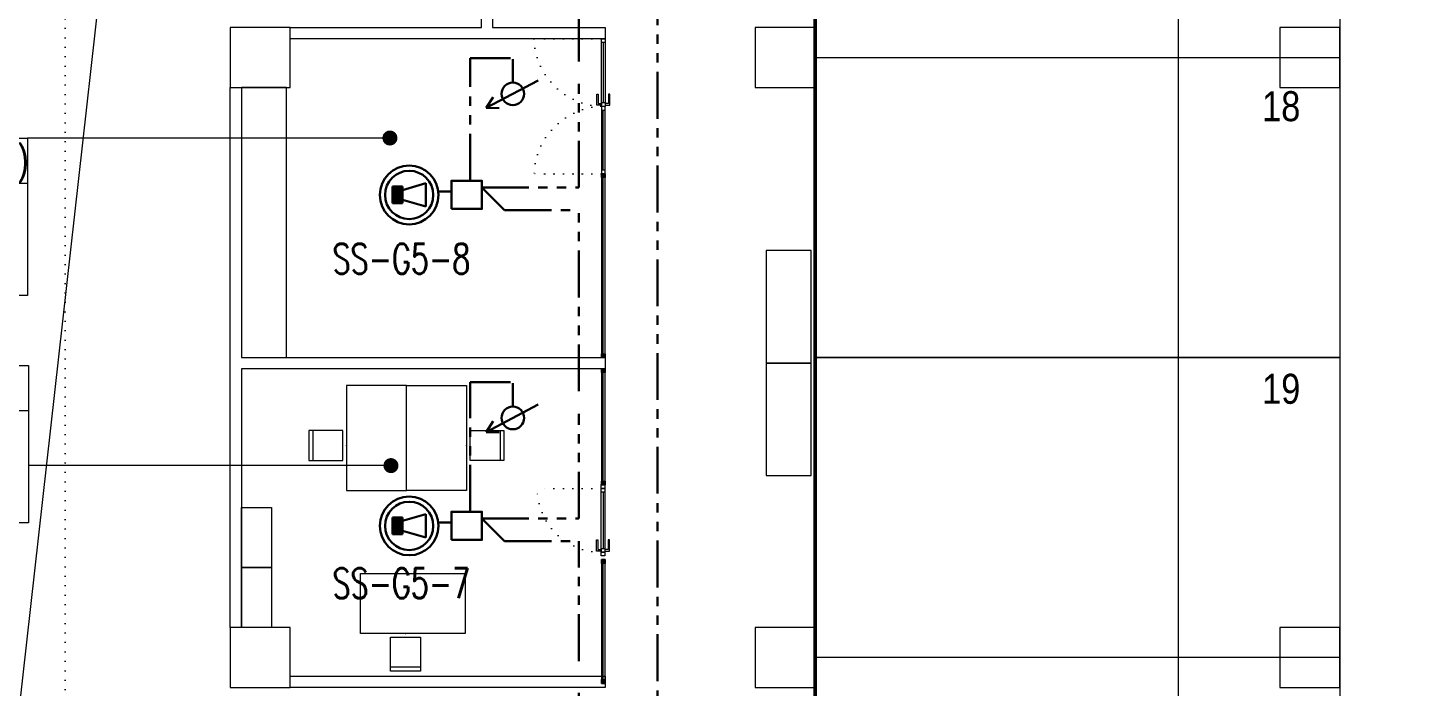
# Model space of a CAD drawing. Header units: metres. Extents: x -13545 to 152404, y -11890 to 28436.
# Drawn here: x 56590 to 58431, y 1600 to 2480 of the extents above; entities that cross this region are included whole.
import ezdxf
from ezdxf.enums import TextEntityAlignment as Align
from ezdxf.xclip import XClip

# ---------------------------------------------------------------- set-up
doc = ezdxf.new("R2010")
doc.units = ezdxf.units.M
doc.header["$LTSCALE"] = 100
doc.header["$MEASUREMENT"] = 0
doc.header["$XCLIPFRAME"] = 0
for name, pattern in [('DOT2', [0.125, 0, -0.125]), ('DOT5', [0.75, 0, -0.75]), ('HIDDEN', [0.375, 0.25, -0.125]), ('PHANTOM2', [1.25, 0.625, -0.125, 0.125, -0.125, 0.125, -0.125])]:
    doc.linetypes.add(name, pattern=pattern)
doc.layers.get('0').update_dxf_attribs({"color": 9, "lineweight": 9})
for name, color, linetype, lineweight in [('00', 9, 'Continuous', 9), ('01', 9, 'Continuous', 9), ('05', 9, 'Continuous', 9), ('06B', 9, 'Continuous', 9), ('06D', 9, 'Continuous', 9), ('10', 9, 'Continuous', 9), ('15', 9, 'Continuous', 9), ('20', 9, 'DOT2', 9), ('21', 9, 'Continuous', 9), ('21_mahal200', 9, 'Continuous', 9), ('25', 8, 'Continuous', 9), ('E-3W ACİL ANONS İÇİN HOPARLÖR (GÖMME) (YANGINA DAYANIKLI)', 7, 'Continuous', 30), ('E-KABLO', 7, 'Continuous', 30), ('E-SES AYAR ANAHTARI', 7, 'Continuous', 30), ('E-YAZI', 7, 'Continuous', 30)]:
    doc.layers.add(name, color=color, linetype=linetype, lineweight=lineweight)
doc.styles.add('Arial', font='arial.ttf', dxfattribs={"height": 2.5})
doc.styles.add('ILGAZ', font='txttw.shx')
doc.styles.add('MuuM_TEXT-STANDART', font='ARIALN.TTF')
doc.dimstyles.new('MuuM_DIM200', dxfattribs={"dimscale": 20, "dimtxt": 2, "dimasz": 1, "dimexe": 1, "dimexo": 1, "dimgap": 1, "dimtad": 1, "dimdec": 1, "dimrnd": 0.5, "dimdsep": 46, "dimtxsty": 'MuuM_TEXT-STANDART', "dimblk": 'ARCHTICK', "dimcen": 0, "dimdle": 0.15, "dimclrd": 256, "dimclre": 256, "dimclrt": 256, "dimadec": 0, "dimazin": 0, "dimtfac": 5, "dimtdec": 1, "dimtix": 1, "dimtmove": 2, "dimatfit": 3, "dimldrblk": 'DOT', "dimfxl": 3, "dimfxlon": 1, "dimtolj": 1, "dimlwd": -1, "dimlwe": -1, "dimarcsym": 0})

# ---------------------------------------------------------------- blocks, each defined once
blk = doc.blocks.new('100_SES AYAR ANAHTARI')
at = {"layer": 'E-SES AYAR ANAHTARI', "color": 4}
for p, q in [((1.776, 3.255), (-1.686, 1.426)), ((1.776, 3.255), (0.915, 3.283)), ((1.776, 3.255), (1.312, 2.529)), ((0, 0), (0, 1.561))]:
    blk.add_line(p, q, dxfattribs=at)
blk.add_circle((0, 2.317), 0.756, dxfattribs=at)
blk = doc.blocks.new('100_3W ACİL ANONS İÇİN HOPARLÖR (GÖMME) (YANGINA DAYANIKLI)')
at = {"layer": 'E-3W ACİL ANONS İÇİN HOPARLÖR (GÖMME) (YANGINA DAYANIKLI)', "color": 4}
for p, q in [((-1.58, -0.79), (-1.58, 0.79)), ((-1.58, 0.79), (-0.63, 0.79)), ((-0.63, 0.47), (1.58, 1.11)), ((-0.63, 0.79), (-0.63, -0.79)), ((1.58, -1.11), (1.58, 1.11)), ((-0.63, -0.79), (-1.58, -0.79)), ((-0.63, -0.47), (1.58, -1.11))]:
    blk.add_line(p, q, dxfattribs=at)
at = {"layer": 'E-3W ACİL ANONS İÇİN HOPARLÖR (GÖMME) (YANGINA DAYANIKLI)', "color": 3}
for radius in [2.8, 2.3]:
    blk.add_circle((0, 0), radius, dxfattribs=at)
at = {"layer": 'E-3W ACİL ANONS İÇİN HOPARLÖR (GÖMME) (YANGINA DAYANIKLI)', "color": 4}
blk.add_solid([(-1.58, 0.79), (-0.63, 0.79), (-1.58, -0.79), (-0.63, -0.79)], dxfattribs=at)
blk = doc.blocks.new('p-kolon_80x80')
blk.add_lwpolyline([(-40, -40), (40, -40), (40, 40), (-40, 40)], close=True)
blk = doc.blocks.new('1.bod.mimari.elk')
at = {"layer": '01'}
for p in [(900, -6190), (1600, -6190), (2300, -6190), (900, -6990), (1600, -6990), (2300, -6990)]:
    blk.add_blockref('p-kolon_80x80', p, dxfattribs=at)
blk = doc.blocks.new('p-işyeri')
at = {"color": 0, "const_width": 2}
blk.add_lwpolyline([(200, 0), (200, 700), (-200, 700), (-200, 0)], close=True, dxfattribs=at)
blk = doc.blocks.new('p-birim')
blk.add_lwpolyline([(0, 0), (1, 0), (1, 1), (0, 1)], close=True)
blk = doc.blocks.new('_ArchTick')
at = {"color": 0, "linetype": 'ByBlock', "const_width": 0.15}
blk.add_lwpolyline([(-0.5, -0.5), (0.5, 0.5)], dxfattribs=at)
blk = doc.blocks.new('*D421')
at = {"layer": '25', "transparency": 16777216}
for p, q in [((92079.7, 5767), (92003.8, 5767)), ((92023.8, -1056), (92023.8, 5770)), ((92079.7, -1053), (92003.8, -1053))]:
    blk.add_line(p, q, dxfattribs=at)
at = {"layer": '25', "transparency": 16777216, "xscale": 20, "yscale": 20, "zscale": 20}
for p, rotation in [((92023.8, 5767), 90), ((92023.8, -1053), 270)]:
    blk.add_blockref('_ArchTick', p, dxfattribs=dict(at, rotation=rotation))
at = {"layer": '25', "transparency": 16777216, "insert": (91978.3, 2247.9), "char_height": 50, "attachment_point": 5, "rotation": 90, "style": 'MuuM_TEXT-STANDART'}
blk.add_mtext('\\A1;6820', dxfattribs=at)
blk = doc.blocks.new('_Dot')
at = {"color": 0, "linetype": 'ByBlock', "lineweight": -2}
blk.add_line((-0.5, 0), (-1, 0), dxfattribs=at)
at = {"color": 0, "linetype": 'ByBlock', "const_width": 0.5}
blk.add_lwpolyline([(-0.25, 0, 1), (0.25, 0, 1)], format="xyb", close=True, dxfattribs=at)
blk = doc.blocks.new('p-al-01_a')
at = {"layer": '06B'}
for points in [[(-5, -88.6), (-11.2, -88.6), (-11.2, -73.6), (-9.4, -73.6), (-9.4, -86.4), (-9.4, -86.4), (-5, -86.4), (-5, -88.6)], [(0, -88.6), (6.2, -88.6), (6.2, -73.6), (4.4, -73.6), (4.4, -86.4), (4.4, -86.4), (0, -86.4), (0, -88.6)]]:
    blk.add_lwpolyline(points, dxfattribs=at)
at = {"layer": '06D'}
for p, q in [((-5, -86.9), (-5, -5)), ((0, -5), (0, -86.9)), ((-5, -93.1), (-5, -175)), ((0, -175), (0, -93.1))]:
    blk.add_line(p, q, dxfattribs=at)
at = {"layer": '10'}
for points in [[(-5, 0), (0, 0), (0, -5), (-5, -5)], [(-5, -85), (0, -85), (0, -90), (-5, -90)], [(-5, -95), (0, -95), (0, -90), (-5, -90)], [(-5, -180), (0, -180), (0, -175), (-5, -175)]]:
    blk.add_lwpolyline(points, close=True, dxfattribs=at)
at = {"layer": '15'}
for points in [[(-2.5, -5), (-2.5, -85)], [(-2.5, -175), (-2.5, -95)]]:
    blk.add_lwpolyline(points, dxfattribs=at)
at = {"layer": '20'}
for points in [[(-5.3, 0), (-94.9, 0)], [(-5.3, -180), (-94.9, -180)], [(-5, -180), (-94.9, -180)]]:
    blk.add_lwpolyline(points, dxfattribs=at)
for centre, start, end in [((-1.5, 3.4), 182.0745, 267.6937), ((-1.5, -183.4), 92.3063, 177.9255)]:
    blk.add_arc(centre, 93.5, start, end, dxfattribs=at)
blk = doc.blocks.new('prf-10x10')
blk.add_lwpolyline([(-5, -5), (5, -5), (5, 5), (-5, 5)], close=True)
at = {"color": 255}
blk.add_solid([(-5, -5), (5, -5), (-5, 5), (5, 5)], dxfattribs=at)
at = {"layer": '10'}
blk.add_point((0, 0), dxfattribs=at)
blk = doc.blocks.new('*U354')
at = {"layer": '06D'}
blk.add_lwpolyline([(-2.5, 245), (2.5, 245), (2.5, 0), (-2.5, 0)], close=True, dxfattribs=at)
at = {"layer": '15'}
blk.add_lwpolyline([(0, 240), (0, 5)], dxfattribs=at)
at = {"layer": '10', "xscale": 0.5, "yscale": 0.5, "rotation": 90}
for p in [(0, 242.5), (0, 2.5)]:
    blk.add_blockref('prf-10x10', p, dxfattribs=at)
blk = doc.blocks.new('0_roomno2')
blk.add_lwpolyline([(19.375, -10.5), (0, -10.5), (0, 0), (19.375, 0)], close=True)
for points in [[(0, -3), (19.375, -3)], [(8.125, -3), (8.125, -10.5)], [(11.875, -3), (11.875, -10.5)], [(15.625, -3), (15.625, -10.5)], [(0, -6.75), (8.125, -6.75)]]:
    blk.add_lwpolyline(points)
at = {"style": 'MuuM_TEXT-STANDART', "width": 0.6}
blk.add_text('H:', height=1.5, dxfattribs=at).set_placement((0.35, -8.608), align=Align.MIDDLE_LEFT)
at = {"style": 'Arial'}
blk.add_attdef('ODANO', (0, 1.17), '', height=2, dxfattribs=at)
blk.add_attdef('MEKANADI', text='', height=2, dxfattribs=at).set_placement((0.35, -3), align=Align.BOTTOM_LEFT)
at = {"style": 'MuuM_TEXT-STANDART', "width": 0.6}
for tag, p in [('M2', (0.35, -4.875)), ('TEMIZTAVANYUKSEKLIGI', (1.8, -8.608))]:
    blk.add_attdef(tag, text='', height=1.5, dxfattribs=at).set_placement(p, align=Align.MIDDLE_LEFT)
for tag, p in [('YER01', (10, -4.5)), ('TAVAN01', (13.75, -4.5)), ('DUVAR01', (17.5, -4.5)), ('YER02', (10, -6.75)), ('TAVAN02', (13.75, -6.75)), ('DUVAR02', (17.5, -6.75)), ('YER03', (10, -9)), ('TAVAN03', (13.75, -9)), ('DUVAR03', (17.5, -9))]:
    blk.add_attdef(tag, text='', height=1.5, dxfattribs=at).set_placement(p, align=Align.MIDDLE_CENTER)
blk = doc.blocks.new('gr-p-birim')
blk.add_lwpolyline([(-0.5, -0.5), (0.5, -0.5), (0.5, 0.5), (-0.5, 0.5)], close=True)
blk = doc.blocks.new('p-al-01')
at = {"layer": '06B'}
for points in [[(27, 4.3), (27, 10.6), (42, 10.6), (42, 8.7), (29.3, 8.7), (29.3, 8.7), (29.3, 4.3), (27, 4.3)], [(27, -0.7), (27, -6.9), (42, -6.9), (42, -5), (29.3, -5), (29.3, -5), (29.3, -0.7), (27, -0.7)]]:
    blk.add_lwpolyline(points, dxfattribs=at)
at = {"layer": '06D'}
for p, q in [((115.7, 4.3), (28.8, 4.3)), ((28.8, -0.7), (115.7, -0.7))]:
    blk.add_line(p, q, dxfattribs=at)
at = {"layer": '10'}
for points in [[(25.7, -0.7), (25.7, 4.3), (20.7, 4.3), (20.7, -0.7)], [(30.7, -0.7), (30.7, 4.3), (25.7, 4.3), (25.7, -0.7)], [(110.7, -0.7), (110.7, 4.3), (105.7, 4.3), (105.7, -0.7)], [(115.7, -0.7), (115.7, 4.3), (110.7, 4.3), (110.7, -0.7)]]:
    blk.add_lwpolyline(points, close=True, dxfattribs=at)
at = {"layer": '15'}
blk.add_lwpolyline([(105.7, 1.8), (30.7, 1.8)], dxfattribs=at)
at = {"layer": '20'}
blk.add_lwpolyline([(110.7, -0.7), (110.7, -85.7)], dxfattribs=at)
blk.add_arc((110.7, -0.7), 85, 180, 270, dxfattribs=at)
blk = doc.blocks.new('*U353')
at = {"layer": '06D'}
blk.add_lwpolyline([(-2.5, 165), (2.5, 165), (2.5, 0), (-2.5, 0)], close=True, dxfattribs=at)
at = {"layer": '15'}
blk.add_lwpolyline([(0, 160), (0, 5)], dxfattribs=at)
at = {"layer": '10', "xscale": 0.5, "yscale": 0.5, "rotation": 90}
for p in [(0, 162.5), (0, 2.5)]:
    blk.add_blockref('prf-10x10', p, dxfattribs=at)
blk = doc.blocks.new('p-sandalye')
blk.add_line((-45, 20), (-45, -20))
blk.add_lwpolyline([(-5, 20), (-50, 20), (-50, -20), (-5, -20)], close=True)
blk.add_point((0, 0.1))
blk = doc.blocks.new('p-masa_servis')
at = {"linetype": 'DOT5'}
blk.add_lwpolyline([(0, 0), (0, 0)], dxfattribs=at)
blk.add_lwpolyline([(0, 0), (0, -80), (140, -80), (140, 0)], close=True)
for p, rotation in [((60, 0), 270), ((50, -110.1), 2.073722e-10)]:
    blk.add_blockref('p-sandalye', p, dxfattribs=dict(rotation=rotation))
blk = doc.blocks.new('1.bod.mimari1.elk')
at = {"layer": '00'}
for points in [[(1360, -6165), (940, -6165), (940, -6150), (1195, -6150), (1195, -6135), (1210, -6135), (1210, -6150), (1360, -6150)], [(1360, -6590), (1360, -6605), (875, -6605), (875, -6950), (860, -6950), (860, -6230), (875, -6230), (875, -6590)], [(1360, -6590), (1360, -6605), (875, -6605), (875, -6950), (860, -6950), (860, -6230), (875, -6230), (875, -6590)], [(1360, -7015), (1360, -7030), (940, -7030), (940, -7015)]]:
    blk.add_lwpolyline(points, close=True, dxfattribs=at)
at = {"layer": '06D'}
blk.add_lwpolyline([(51.02, -4630), (491.81, -7830), (851.02, -4630)], dxfattribs=at)
at = {"layer": '06D', "linetype": 'DOT2'}
blk.add_lwpolyline([(640, -5042.1), (640, -7840, 0.4142136), (840, -8040), (3100, -8040)], format="xyb", dxfattribs=at)
at = {"layer": '06D'}
blk.add_lwpolyline([(1355, -6759.81), (1360, -6759.81), (1360, -6605), (1355, -6605)], close=True, dxfattribs=at)
at = {"layer": '15'}
blk.add_lwpolyline([(1357.5, -6754.81), (1357.5, -6610)], dxfattribs=at)
at = {"layer": '20', "ltscale": 2, "const_width": 5}
blk.add_lwpolyline([(860, -7830), (1640, -7830), (1640, -4630), (1640, -4630), (1640, -3830), (1640, -3830), (1640, -2240), (3740, -2240), (3740, -1723.58)], dxfattribs=at)
blk.add_blockref('p-al-01_a', (1360, -6165))
at = {"xscale": -1}
for name, p, rotation in [('*U354', (1357.5, -6345), 180), ('*U354', (1357.5, -6345), 180), ('p-al-01', (1355.4, -6875.29), 270), ('*U353', (1357.5, -6859.62), 180)]:
    blk.add_blockref(name, p, dxfattribs=dict(at, rotation=rotation))
at = {"layer": '05', "xscale": 60.00000000000003}
for p, yscale in [((875, -6590), 360), ((875, -6590), 360), ((1575, -6597.5), 150), ((1575, -6747.5), 150)]:
    blk.add_blockref('p-birim', p, dxfattribs=dict(at, yscale=yscale))
at = {"layer": '05'}
ref = blk.add_blockref('p-masa_servis', (1015, -6767.47), dxfattribs=dict(at, rotation=90))
XClip(ref).set_block_clipping_path([(-55.5106706136, -84.5585723777), (163.3295749435, 61.9818189005)])
ref = blk.add_blockref('p-masa_servis', (1175, -6767.47), dxfattribs=dict(at, xscale=-1, rotation=270))
XClip(ref).set_block_clipping_path([(-55.5106706136, -84.5585723777), (163.3295749435, 61.9818189005)])
at = {"layer": '05', "xscale": -40, "yscale": 80, "rotation": 180}
for p in [(895, -6830), (895, -6910)]:
    blk.add_blockref('gr-p-birim', p, dxfattribs=at)
at = {"layer": '05'}
ref = blk.add_blockref('p-masa_servis', (1033.58, -6958.2), dxfattribs=dict(at, xscale=-1, rotation=180))
XClip(ref).set_block_clipping_path([(-55.5106706136, -84.5585723777), (163.3295749435, 61.9818189005)])
at = {"layer": '06D', "color": 89, "linetype": 'HIDDEN', "true_color": 0x2e4d23, "rotation": 90}
for p in [(2340, -5990), (2340, -6390), (2340, -6790), (2340, -7190)]:
    blk.add_blockref('p-işyeri', p, dxfattribs=at)
at = {"layer": '10', "extrusion": (0, 0, -1), "xscale": 0.5, "yscale": 0.5, "zscale": -1, "rotation": 270}
for p in [(-1357.5, -6607.5), (-1357.5, -6757.31)]:
    blk.add_blockref('prf-10x10', p, dxfattribs=at)
at = {"layer": '21_mahal200'}
ref = blk.add_blockref('0_roomno2', (202.31, -6297.26), dxfattribs=dict(at, xscale=20, yscale=20, zscale=20))
ref.add_attrib('ODANO', 'B1-58', (202.31, -6288.62), dxfattribs={"layer": '0', "height": 40, "style": 'Arial'})
ref.add_attrib('MEKANADI', 'MOTOR O.(VW B.)', dxfattribs={"layer": '0', "height": 40, "style": 'Arial', "width": 0.8}).set_placement((209.31, -6357.26), align=Align.BOTTOM_LEFT)
ref.add_attrib('M2', '##### m2', dxfattribs={"layer": '0', "height": 30, "style": 'MuuM_TEXT-STANDART', "width": 0.6}).set_placement((209.31, -6394.76), align=Align.MIDDLE_LEFT)
ref.add_attrib('TEMIZTAVANYUKSEKLIGI', '2.50 M', dxfattribs={"layer": '0', "height": 30, "style": 'MuuM_TEXT-STANDART', "width": 0.6}).set_placement((238.31, -6469.42), align=Align.MIDDLE_LEFT)
ref.add_attrib('YER01', 'Y02', dxfattribs={"layer": '0', "height": 30, "style": 'MuuM_TEXT-STANDART', "width": 0.6}).set_placement((402.31, -6387.26), align=Align.MIDDLE_CENTER)
ref.add_attrib('TAVAN01', 'T05', dxfattribs={"layer": '0', "height": 30, "style": 'MuuM_TEXT-STANDART', "width": 0.6}).set_placement((477.31, -6387.26), align=Align.MIDDLE_CENTER)
ref.add_attrib('DUVAR01', 'D02', dxfattribs={"layer": '0', "height": 30, "style": 'MuuM_TEXT-STANDART', "width": 0.6}).set_placement((552.31, -6387.26), align=Align.MIDDLE_CENTER)
ref.add_attrib('TAVAN02', 'T09', dxfattribs={"layer": '0', "height": 30, "style": 'MuuM_TEXT-STANDART', "width": 0.6}).set_placement((477.31, -6432.26), align=Align.MIDDLE_CENTER)
ref.add_attrib('DUVAR02', 'D07', dxfattribs={"layer": '0', "height": 30, "style": 'MuuM_TEXT-STANDART', "width": 0.6}).set_placement((552.31, -6432.26), align=Align.MIDDLE_CENTER)
ref = blk.add_blockref('0_roomno2', (203.7, -6600.73), dxfattribs=dict(at, xscale=20, yscale=20, zscale=20))
ref.add_attrib('ODANO', 'B1-56', (203.7, -6592.09), dxfattribs={"layer": '0', "height": 40, "style": 'Arial'})
ref.add_attrib('MEKANADI', 'FORMEN ODASI (VW B.)', dxfattribs={"layer": '0', "height": 40, "style": 'Arial', "width": 0.45}).set_placement((210.7, -6660.73), align=Align.BOTTOM_LEFT)
ref.add_attrib('M2', '19.15 m2', dxfattribs={"layer": '0', "height": 30, "style": 'MuuM_TEXT-STANDART', "width": 0.6}).set_placement((210.7, -6698.23), align=Align.MIDDLE_LEFT)
ref.add_attrib('TEMIZTAVANYUKSEKLIGI', '2.40 M', dxfattribs={"layer": '0', "height": 30, "style": 'MuuM_TEXT-STANDART', "width": 0.6}).set_placement((239.7, -6772.89), align=Align.MIDDLE_LEFT)
ref.add_attrib('YER01', 'Y02', dxfattribs={"layer": '0', "height": 30, "style": 'MuuM_TEXT-STANDART', "width": 0.6}).set_placement((403.7, -6690.73), align=Align.MIDDLE_CENTER)
ref.add_attrib('TAVAN01', 'T05', dxfattribs={"layer": '0', "height": 30, "style": 'MuuM_TEXT-STANDART', "width": 0.6}).set_placement((478.7, -6690.73), align=Align.MIDDLE_CENTER)
ref.add_attrib('DUVAR01', 'D02', dxfattribs={"layer": '0', "height": 30, "style": 'MuuM_TEXT-STANDART', "width": 0.6}).set_placement((553.7, -6690.73), align=Align.MIDDLE_CENTER)
ref.add_attrib('TAVAN02', 'T09', dxfattribs={"layer": '0', "height": 30, "style": 'MuuM_TEXT-STANDART', "width": 0.6}).set_placement((478.7, -6735.73), align=Align.MIDDLE_CENTER)
ref.add_attrib('DUVAR02', 'D07', dxfattribs={"layer": '0', "height": 30, "style": 'MuuM_TEXT-STANDART', "width": 0.6}).set_placement((553.7, -6735.73), align=Align.MIDDLE_CENTER)
at = {"layer": '21', "style": 'MuuM_TEXT-STANDART'}
for s, p in [('18', (2287.18, -6286.79)), ('19', (2287.18, -6663.71))]:
    blk.add_text(s, height=40, dxfattribs=at).set_placement(p, align=Align.BOTTOM_RIGHT)
at = {"layer": '25'}
dim = blk.add_linear_dim(base=(2124.7, -995), p1=(2200.58, -7815), p2=(2200.58, -995), angle=90, dimstyle='MuuM_DIM200', override={"dimtxt": 2.5}, dxfattribs=at)
dim.commit()
dim.dimension.update_dxf_attribs({"geometry": '*D421', "text_midpoint": (2079.17, -4514.08), "dimtype": 128, "insert": (-89899.09, -6762)})
at = {"layer": '21_mahal200'}
for points in [[(1072.99, -6297.26), (589.81, -6297.26)], [(1074.38, -6734.21), (591.2, -6734.21)]]:
    blk.add_leader(points, dimstyle='MuuM_DIM200', override={"dimasz": 1, "dimfxl": 10}, dxfattribs=at)

msp = doc.modelspace()

# ---------------------------------------------------------------- linework, layer by layer
at = {"layer": 'E-KABLO', "color": 6, "linetype": 'PHANTOM2'}
for p, q in [((57325, 2435), (57325, 2660)), ((57325, 2266.6), (57325, 2405)), ((57195.6, 2266.6), (57325, 2266.6)), ((57225.9, 2236.6), (57195.6, 2266.6)), ((57225.9, 2236.6), (57325, 2236.6)), ((57325, 1995), (57325, 2236.6)), ((57325, 1825.2), (57325, 1965)), ((57195.6, 1825.2), (57325, 1825.2)), ((57225.9, 1795.2), (57195.6, 1825.2)), ((57225.9, 1795.2), (57325, 1795.2)), ((57325, 1635), (57325, 1795.2)), ((57325, 1480.2), (57325, 1605))]:
    msp.add_line(p, q, dxfattribs=at)
at = {"layer": 'E-KABLO', "color": 5, "linetype": 'PHANTOM2'}
for p, q in [((57430, 733.4), (57430, 2600)), ((57137.6, 2261.2), (57155, 2261.2)), ((57137.6, 1819.8), (57155, 1819.8))]:
    msp.add_line(p, q, dxfattribs=at)
at = {"layer": 'E-KABLO', "color": 3, "linetype": 'PHANTOM2'}
for p, q in [((57179.9, 2275.8), (57179.9, 2439.2)), ((57179.9, 2439.2), (57233.7, 2439.2)), ((57179.9, 1834.3), (57179.9, 2007)), ((57179.9, 2007), (57233.7, 2007))]:
    msp.add_line(p, q, dxfattribs=at)
at = {"layer": 'E-YAZI', "color": 3, "linetype": 'Continuous', "ltscale": 100}
for points in [[(57155, 2238.2), (57195.6, 2238.2), (57195.6, 2275.8), (57155, 2275.8)], [(57155, 1796.7), (57195.6, 1796.7), (57195.6, 1834.3), (57155, 1834.3)]]:
    msp.add_lwpolyline(points, close=True, dxfattribs=at)

# ---------------------------------------------------------------- block references
at = {"layer": '06D'}
for name in ['1.bod.mimari.elk', '1.bod.mimari1.elk']:
    msp.add_blockref(name, (56000, 8630), dxfattribs=at)
at = {"layer": 'E-3W ACİL ANONS İÇİN HOPARLÖR (GÖMME) (YANGINA DAYANIKLI)', "xscale": 14, "yscale": 14, "zscale": 14}
for p in [(57098.7, 2256.8), (57098.7, 1815.4)]:
    msp.add_blockref('100_3W ACİL ANONS İÇİN HOPARLÖR (GÖMME) (YANGINA DAYANIKLI)', p, dxfattribs=at)
at = {"layer": 'E-SES AYAR ANAHTARI', "xscale": 20, "yscale": 20, "zscale": 20, "rotation": 180}
for p in [(57237, 2438), (57237, 2005.7)]:
    msp.add_blockref('100_SES AYAR ANAHTARI', p, dxfattribs=at)

# ---------------------------------------------------------------- texts
at = {"layer": 'E-YAZI', "color": 3, "style": 'ILGAZ', "width": 0.7}
for s, p in [('SS-G5-8', (56996.6, 2151.7)), ('SS-G5-7', (56996.5, 1718.9))]:
    msp.add_text(s, height=40, dxfattribs=at).set_placement(p)

doc.saveas('drawing.dxf')
